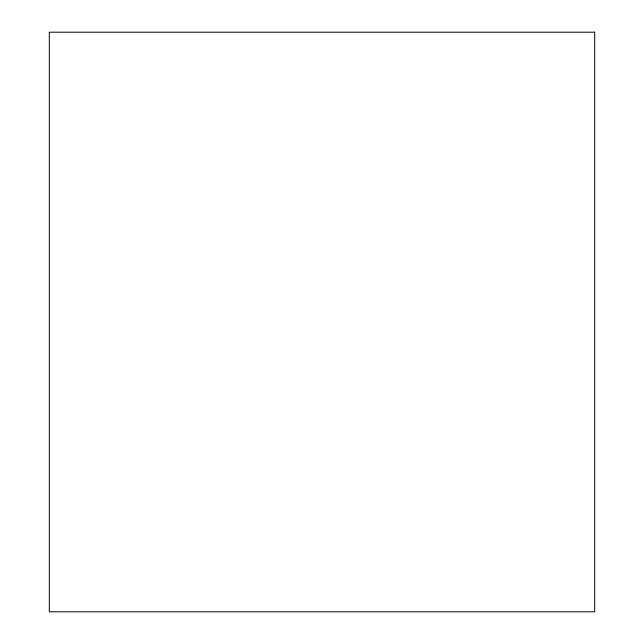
<?xml version="1.0" encoding="UTF-8"?>
<svg xmlns="http://www.w3.org/2000/svg" width="644" height="644" viewBox="0 0 644 644"><rect width="100%" height="100%" fill="white"/><g stroke="black" fill="none" stroke-linecap="round" stroke-linejoin="round"><path stroke-width="0.97" d="M594.686 32.2L49.314 32.2L49.314 611.8L594.686 611.8L594.686 32.2"/></g></svg>
